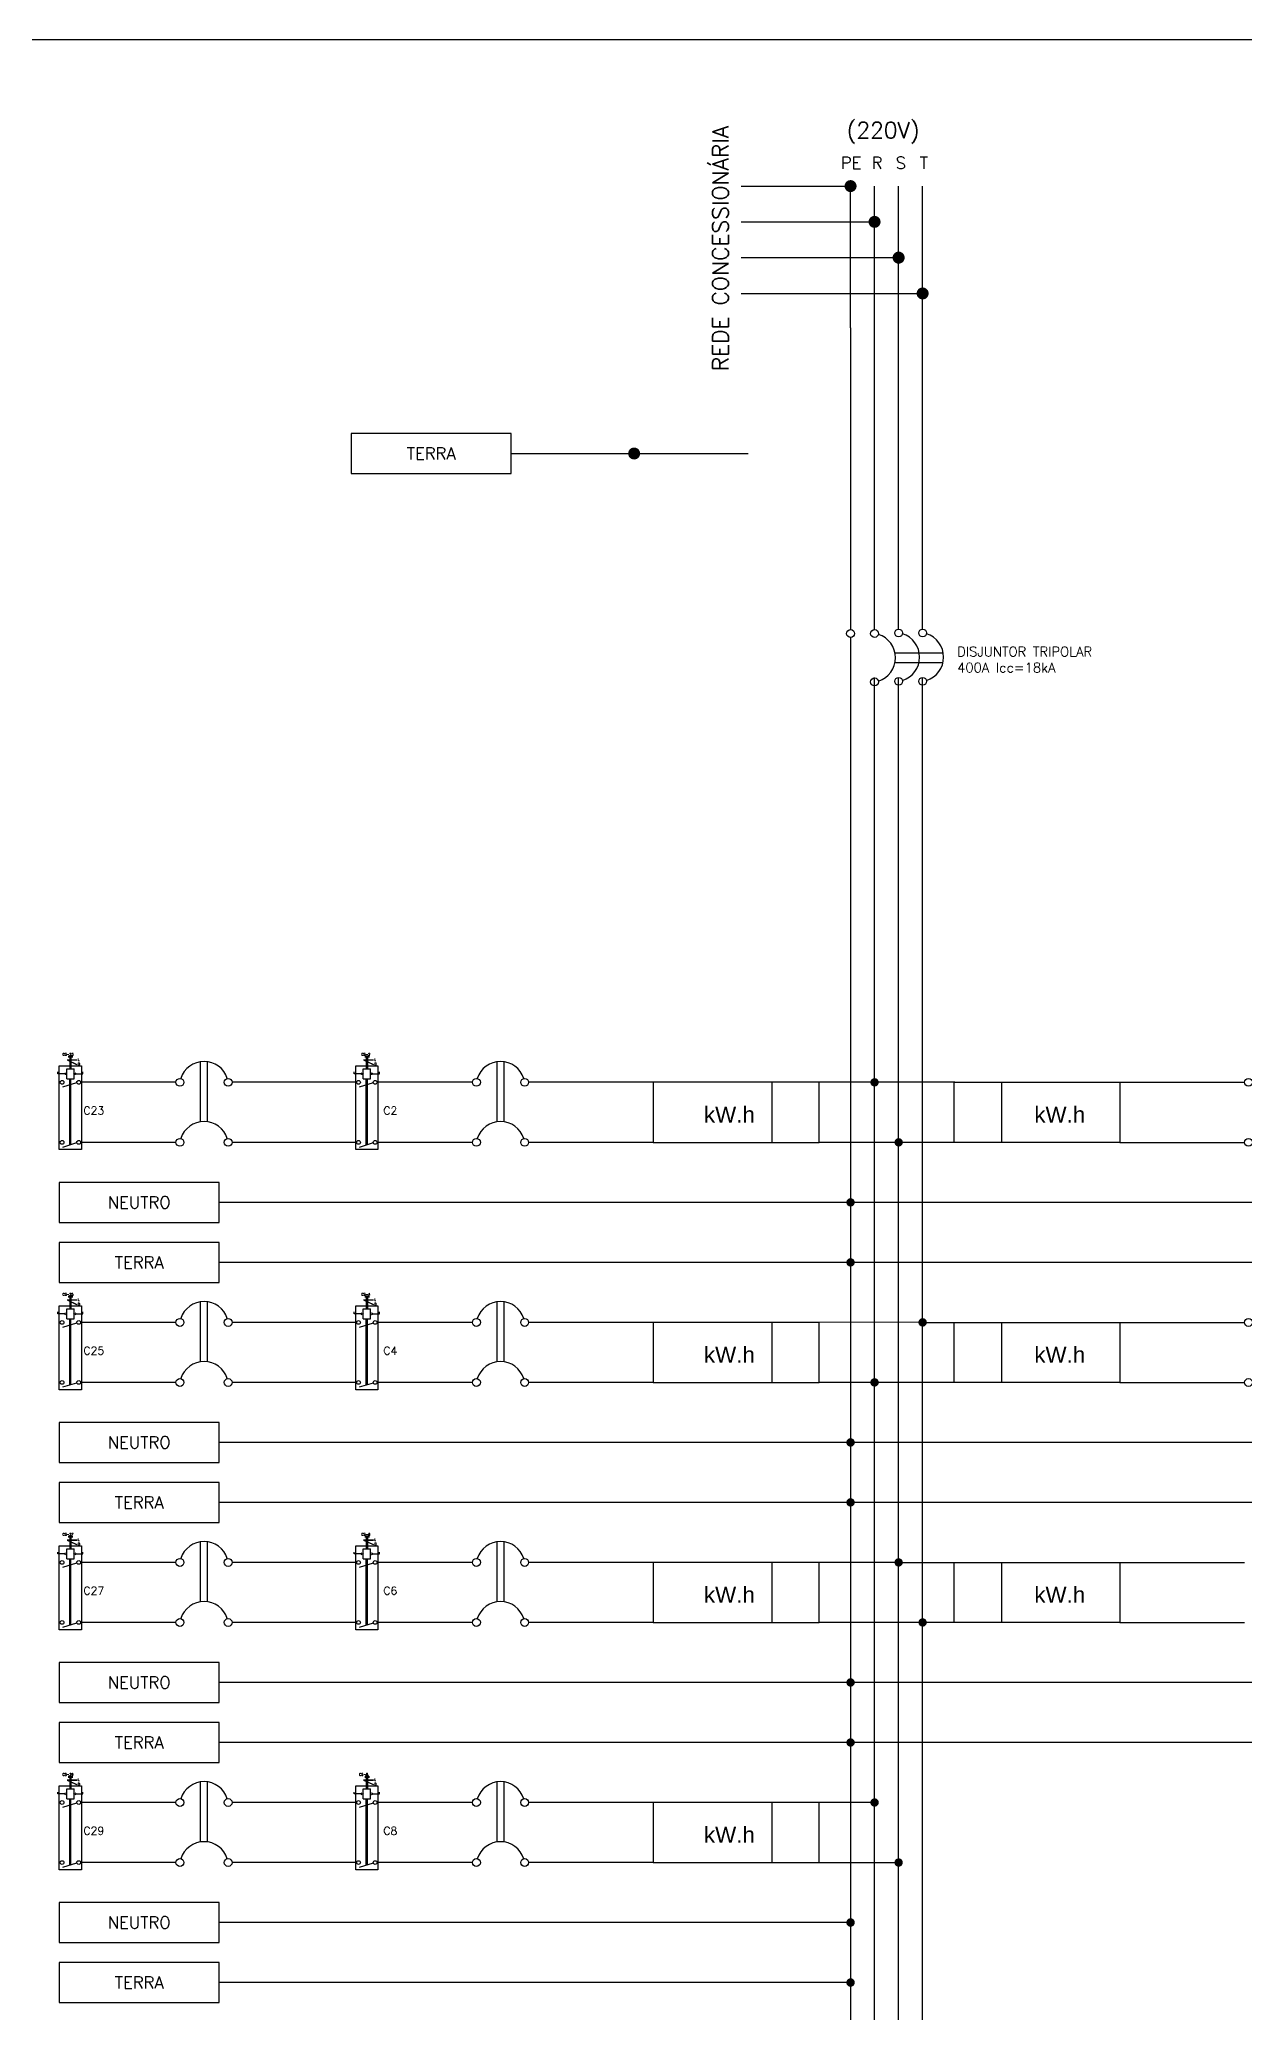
# Model space of a CAD drawing. Extents: x 0 to 11638, y -6007 to 0.
# Drawn here: x 11034.34 to 11047.04, y -5979.37 to -5958.56 of the extents above; entities that cross this region are included whole.
import ezdxf
from ezdxf.enums import TextEntityAlignment as Align

# ---------------------------------------------------------------- set-up
doc = ezdxf.new("R2010")
doc.units = 0
doc.linetypes.add('DASHDOT', pattern=[1, 0.5, -0.25, 0, -0.25])
doc.layers.get('0').update_dxf_attribs({"linetype": 'CONTINUOUS'})
doc.layers.add('ELE-CIRCUITO', color=7, linetype='CONTINUOUS')
doc.styles.add('ROMANS', font='romans.shx', dxfattribs={"height": 0.3})
doc.styles.get("Standard").update_dxf_attribs({"font": 'arial.ttf', "height": 0.15})

msp = doc.modelspace()

# ---------------------------------------------------------------- linework, layer by layer
at = {"lineweight": -2}
for p, q in [((11037.681, -5969.559), (11036.368, -5969.559)), ((11040.808, -5969.559), (11039.495, -5969.559)), ((11042.558, -5969.559), (11040.808, -5969.559)), ((11040.808, -5969.559), (11040.808, -5970.192)), ((11042.058, -5969.559), (11042.058, -5970.192)), ((11042.558, -5970.192), (11042.558, -5969.559)), ((11043.98, -5969.559), (11045.73, -5969.559)), ((11043.98, -5970.192), (11043.98, -5969.559)), ((11044.48, -5969.559), (11044.48, -5970.192)), ((11045.73, -5969.559), (11045.73, -5970.192)), ((11045.73, -5969.559), (11047.043, -5969.559)), ((11037.681, -5970.192), (11036.368, -5970.192)), ((11040.808, -5970.192), (11039.495, -5970.192)), ((11040.808, -5970.192), (11042.558, -5970.192)), ((11045.73, -5970.192), (11043.98, -5970.192)), ((11045.73, -5970.192), (11047.043, -5970.192)), ((11037.681, -5972.091), (11036.368, -5972.091)), ((11040.808, -5972.091), (11039.495, -5972.091)), ((11042.558, -5972.091), (11040.808, -5972.091)), ((11040.808, -5972.091), (11040.808, -5972.724)), ((11042.058, -5972.091), (11042.058, -5972.724)), ((11042.558, -5972.724), (11042.558, -5972.091)), ((11043.671, -5972.091), (11045.73, -5972.091)), ((11043.98, -5972.724), (11043.98, -5972.091)), ((11044.48, -5972.091), (11044.48, -5972.724)), ((11045.73, -5972.091), (11045.73, -5972.724)), ((11045.73, -5972.091), (11047.043, -5972.091)), ((11037.681, -5972.724), (11036.368, -5972.724)), ((11040.808, -5972.724), (11039.495, -5972.724)), ((11040.808, -5972.724), (11042.558, -5972.724)), ((11045.73, -5972.724), (11043.98, -5972.724)), ((11045.73, -5972.724), (11047.043, -5972.724)), ((11037.681, -5974.622), (11036.368, -5974.622)), ((11040.808, -5974.622), (11039.495, -5974.622)), ((11042.558, -5974.622), (11040.808, -5974.622)), ((11040.808, -5974.622), (11040.808, -5975.255)), ((11042.058, -5974.622), (11042.058, -5975.255)), ((11042.558, -5975.255), (11042.558, -5974.622)), ((11043.418, -5974.622), (11045.73, -5974.622)), ((11043.98, -5975.255), (11043.98, -5974.622)), ((11044.48, -5974.622), (11044.48, -5975.255)), ((11045.73, -5974.622), (11045.73, -5975.255)), ((11045.73, -5974.622), (11047.043, -5974.622)), ((11037.681, -5975.255), (11036.368, -5975.255)), ((11040.808, -5975.255), (11039.495, -5975.255)), ((11040.808, -5975.255), (11042.558, -5975.255)), ((11045.73, -5975.255), (11043.649, -5975.255)), ((11045.73, -5975.255), (11047.043, -5975.255)), ((11037.681, -5977.154), (11036.368, -5977.154)), ((11040.808, -5977.154), (11040.808, -5977.787)), ((11042.058, -5977.154), (11042.058, -5977.787)), ((11042.558, -5977.787), (11042.558, -5977.154)), ((11037.681, -5977.787), (11036.368, -5977.787)), ((11040.808, -5977.787), (11039.495, -5977.787)), ((11040.808, -5977.787), (11043.373, -5977.787))]:
    msp.add_line(p, q, dxfattribs=at)
at = {"layer": 'ELE-CIRCUITO'}
for p, q in [((11020.485, -5958.561), (11066.306, -5958.561)), ((11043.142, -5964.785), (11043.142, -5960.107)), ((11043.396, -5964.779), (11043.396, -5960.107)), ((11043.649, -5964.779), (11043.649, -5960.107)), ((11042.889, -5961.602), (11042.889, -5964.785)), ((11042.889, -5964.868), (11042.889, -6001.815)), ((11043.358, -5965.031), (11043.866, -5965.031)), ((11043.358, -5965.132), (11043.863, -5965.132)), ((11043.142, -6003.758), (11043.142, -5965.29)), ((11043.396, -6004.391), (11043.396, -5965.29)), ((11043.649, -6000.571), (11043.649, -5965.29)), ((11034.544, -5970.269), (11034.544, -5969.384)), ((11034.544, -5969.384), (11034.778, -5969.384)), ((11034.627, -5969.32), (11034.73, -5969.32)), ((11034.627, -5969.32), (11034.73, -5969.32)), ((11034.627, -5969.321), (11034.73, -5969.321)), ((11034.627, -5969.321), (11034.73, -5969.321)), ((11034.627, -5969.323), (11034.73, -5969.37)), ((11034.627, -5969.323), (11034.73, -5969.323)), ((11034.627, -5969.323), (11034.73, -5969.323)), ((11034.627, -5969.323), (11034.721, -5969.366)), ((11034.643, -5969.283), (11034.643, -5969.297)), ((11034.681, -5969.283), (11034.643, -5969.283)), ((11034.643, -5969.283), (11034.643, -5969.297)), ((11034.681, -5969.283), (11034.643, -5969.283)), ((11034.655, -5969.283), (11034.655, -5969.415)), ((11034.668, -5969.283), (11034.668, -5969.415)), ((11034.681, -5969.283), (11034.681, -5969.297)), ((11034.681, -5969.283), (11034.681, -5969.297)), ((11034.73, -5969.32), (11034.73, -5969.323)), ((11034.778, -5969.384), (11034.778, -5970.269)), ((11036.034, -5969.974), (11036.034, -5969.341)), ((11036.109, -5969.974), (11036.109, -5969.341)), ((11037.671, -5970.269), (11037.671, -5969.384)), ((11037.671, -5969.384), (11037.905, -5969.384)), ((11037.754, -5969.32), (11037.857, -5969.32)), ((11037.754, -5969.32), (11037.857, -5969.32)), ((11037.754, -5969.321), (11037.857, -5969.321)), ((11037.754, -5969.321), (11037.857, -5969.321)), ((11037.754, -5969.323), (11037.857, -5969.37)), ((11037.754, -5969.323), (11037.857, -5969.323)), ((11037.754, -5969.323), (11037.857, -5969.323)), ((11037.754, -5969.323), (11037.848, -5969.366)), ((11037.769, -5969.283), (11037.769, -5969.297)), ((11037.808, -5969.283), (11037.769, -5969.283)), ((11037.769, -5969.283), (11037.769, -5969.297)), ((11037.808, -5969.283), (11037.769, -5969.283)), ((11037.782, -5969.283), (11037.782, -5969.415)), ((11037.795, -5969.283), (11037.795, -5969.415)), ((11037.808, -5969.283), (11037.808, -5969.297)), ((11037.808, -5969.283), (11037.808, -5969.297)), ((11037.857, -5969.32), (11037.857, -5969.323)), ((11037.905, -5969.384), (11037.905, -5970.269)), ((11039.161, -5969.974), (11039.161, -5969.341)), ((11039.236, -5969.974), (11039.236, -5969.341)), ((11034.529, -5969.468), (11034.529, -5969.45)), ((11034.603, -5969.468), (11034.529, -5969.468)), ((11034.583, -5969.608), (11034.73, -5969.562)), ((11034.623, -5969.522), (11034.623, -5969.415)), ((11034.623, -5969.415), (11034.701, -5969.415)), ((11034.623, -5969.522), (11034.701, -5969.522)), ((11034.655, -5970.219), (11034.655, -5969.522)), ((11034.668, -5970.214), (11034.668, -5969.522)), ((11034.701, -5969.522), (11034.701, -5969.415)), ((11034.72, -5969.468), (11034.794, -5969.468)), ((11035.775, -5969.559), (11034.769, -5969.559)), ((11034.794, -5969.468), (11034.794, -5969.45)), ((11037.656, -5969.468), (11037.656, -5969.45)), ((11037.73, -5969.468), (11037.656, -5969.468)), ((11037.71, -5969.608), (11037.857, -5969.562)), ((11037.749, -5969.522), (11037.749, -5969.415)), ((11037.749, -5969.415), (11037.828, -5969.415)), ((11037.749, -5969.522), (11037.828, -5969.522)), ((11037.782, -5970.219), (11037.782, -5969.522)), ((11037.795, -5970.214), (11037.795, -5969.522)), ((11037.828, -5969.522), (11037.828, -5969.415)), ((11037.847, -5969.468), (11037.921, -5969.468)), ((11038.902, -5969.559), (11037.896, -5969.559)), ((11037.921, -5969.468), (11037.921, -5969.45)), ((11043.12, -5969.559), (11039.495, -5969.559)), ((11043.989, -5969.559), (11043.165, -5969.559)), ((11034.583, -5970.241), (11034.73, -5970.195)), ((11035.775, -5970.192), (11034.769, -5970.192)), ((11037.71, -5970.241), (11037.857, -5970.195)), ((11038.902, -5970.192), (11037.896, -5970.192)), ((11043.98, -5970.192), (11042.558, -5970.192)), ((11034.778, -5970.269), (11034.544, -5970.269)), ((11034.778, -5970.269), (11034.544, -5970.269)), ((11037.905, -5970.269), (11037.671, -5970.269)), ((11037.905, -5970.269), (11037.671, -5970.269)), ((11050.307, -5970.825), (11036.232, -5970.825)), ((11050.307, -5971.458), (11036.232, -5971.458)), ((11034.627, -5971.852), (11034.73, -5971.852)), ((11034.627, -5971.852), (11034.73, -5971.852)), ((11034.627, -5971.853), (11034.73, -5971.853)), ((11034.627, -5971.853), (11034.73, -5971.853)), ((11034.627, -5971.854), (11034.73, -5971.902)), ((11034.627, -5971.854), (11034.73, -5971.854)), ((11034.627, -5971.854), (11034.73, -5971.854)), ((11034.627, -5971.854), (11034.721, -5971.898)), ((11034.643, -5971.814), (11034.643, -5971.829)), ((11034.681, -5971.814), (11034.643, -5971.814)), ((11034.643, -5971.814), (11034.643, -5971.829)), ((11034.681, -5971.814), (11034.643, -5971.814)), ((11034.655, -5971.814), (11034.655, -5971.946)), ((11034.668, -5971.814), (11034.668, -5971.946)), ((11034.681, -5971.814), (11034.681, -5971.829)), ((11034.681, -5971.814), (11034.681, -5971.829)), ((11034.73, -5971.852), (11034.73, -5971.854)), ((11036.034, -5972.506), (11036.034, -5971.873)), ((11036.109, -5972.506), (11036.109, -5971.873)), ((11037.754, -5971.852), (11037.857, -5971.852)), ((11037.754, -5971.852), (11037.857, -5971.852)), ((11037.754, -5971.853), (11037.857, -5971.853)), ((11037.754, -5971.853), (11037.857, -5971.853)), ((11037.754, -5971.854), (11037.857, -5971.902)), ((11037.754, -5971.854), (11037.857, -5971.854)), ((11037.754, -5971.854), (11037.857, -5971.854)), ((11037.754, -5971.854), (11037.848, -5971.898)), ((11037.769, -5971.814), (11037.769, -5971.829)), ((11037.808, -5971.814), (11037.769, -5971.814)), ((11037.769, -5971.814), (11037.769, -5971.829)), ((11037.808, -5971.814), (11037.769, -5971.814)), ((11037.782, -5971.814), (11037.782, -5971.946)), ((11037.795, -5971.814), (11037.795, -5971.946)), ((11037.808, -5971.814), (11037.808, -5971.829)), ((11037.808, -5971.814), (11037.808, -5971.829)), ((11037.857, -5971.852), (11037.857, -5971.854)), ((11039.161, -5972.506), (11039.161, -5971.873)), ((11039.236, -5972.506), (11039.236, -5971.873)), ((11034.529, -5972), (11034.529, -5971.981)), ((11034.603, -5972), (11034.529, -5972)), ((11034.544, -5972.801), (11034.544, -5971.916)), ((11034.544, -5971.916), (11034.778, -5971.916)), ((11034.583, -5972.14), (11034.73, -5972.094)), ((11034.623, -5972.053), (11034.623, -5971.946)), ((11034.623, -5971.946), (11034.701, -5971.946)), ((11034.623, -5972.053), (11034.701, -5972.053)), ((11034.655, -5972.75), (11034.655, -5972.053)), ((11034.668, -5972.746), (11034.668, -5972.053)), ((11034.701, -5972.053), (11034.701, -5971.946)), ((11034.72, -5972), (11034.794, -5972)), ((11035.775, -5972.091), (11034.769, -5972.091)), ((11034.778, -5971.916), (11034.778, -5972.801)), ((11034.794, -5972), (11034.794, -5971.981)), ((11037.656, -5972), (11037.656, -5971.981)), ((11037.73, -5972), (11037.656, -5972)), ((11037.671, -5972.801), (11037.671, -5971.916)), ((11037.671, -5971.916), (11037.905, -5971.916)), ((11037.71, -5972.14), (11037.857, -5972.094)), ((11037.749, -5972.053), (11037.749, -5971.946)), ((11037.749, -5971.946), (11037.828, -5971.946)), ((11037.749, -5972.053), (11037.828, -5972.053)), ((11037.782, -5972.75), (11037.782, -5972.053)), ((11037.795, -5972.746), (11037.795, -5972.053)), ((11037.828, -5972.053), (11037.828, -5971.946)), ((11037.847, -5972), (11037.921, -5972)), ((11038.902, -5972.091), (11037.896, -5972.091)), ((11037.905, -5971.916), (11037.905, -5972.801)), ((11037.921, -5972), (11037.921, -5971.981)), ((11043.627, -5972.091), (11039.495, -5972.09)), ((11034.583, -5972.772), (11034.73, -5972.727)), ((11035.775, -5972.724), (11034.769, -5972.724)), ((11037.71, -5972.772), (11037.857, -5972.727)), ((11038.902, -5972.724), (11037.896, -5972.724)), ((11043.98, -5972.724), (11042.558, -5972.724)), ((11034.778, -5972.801), (11034.544, -5972.801)), ((11034.778, -5972.801), (11034.544, -5972.801)), ((11037.905, -5972.801), (11037.671, -5972.801)), ((11037.905, -5972.801), (11037.671, -5972.801)), ((11050.307, -5973.356), (11036.232, -5973.356)), ((11050.307, -5973.989), (11036.232, -5973.989)), ((11034.627, -5974.383), (11034.73, -5974.383)), ((11034.627, -5974.383), (11034.73, -5974.383)), ((11034.627, -5974.385), (11034.73, -5974.385)), ((11034.627, -5974.385), (11034.73, -5974.385)), ((11034.627, -5974.386), (11034.73, -5974.434)), ((11034.627, -5974.386), (11034.73, -5974.386)), ((11034.627, -5974.386), (11034.73, -5974.386)), ((11034.627, -5974.386), (11034.721, -5974.429)), ((11034.643, -5974.346), (11034.643, -5974.36)), ((11034.681, -5974.346), (11034.643, -5974.346)), ((11034.643, -5974.346), (11034.643, -5974.36)), ((11034.681, -5974.346), (11034.643, -5974.346)), ((11034.655, -5974.346), (11034.655, -5974.478)), ((11034.668, -5974.346), (11034.668, -5974.478)), ((11034.681, -5974.346), (11034.681, -5974.36)), ((11034.681, -5974.346), (11034.681, -5974.36)), ((11034.73, -5974.383), (11034.73, -5974.386)), ((11036.034, -5975.037), (11036.034, -5974.405)), ((11036.109, -5975.037), (11036.109, -5974.405)), ((11037.754, -5974.383), (11037.857, -5974.383)), ((11037.754, -5974.383), (11037.857, -5974.383)), ((11037.754, -5974.385), (11037.857, -5974.385)), ((11037.754, -5974.385), (11037.857, -5974.385)), ((11037.754, -5974.386), (11037.857, -5974.434)), ((11037.754, -5974.386), (11037.857, -5974.386)), ((11037.754, -5974.386), (11037.857, -5974.386)), ((11037.754, -5974.386), (11037.848, -5974.429)), ((11037.769, -5974.346), (11037.769, -5974.36)), ((11037.808, -5974.346), (11037.769, -5974.346)), ((11037.769, -5974.346), (11037.769, -5974.36)), ((11037.808, -5974.346), (11037.769, -5974.346)), ((11037.782, -5974.346), (11037.782, -5974.478)), ((11037.795, -5974.346), (11037.795, -5974.478)), ((11037.808, -5974.346), (11037.808, -5974.36)), ((11037.808, -5974.346), (11037.808, -5974.36)), ((11037.857, -5974.383), (11037.857, -5974.386)), ((11039.161, -5975.037), (11039.161, -5974.405)), ((11039.236, -5975.037), (11039.236, -5974.405)), ((11034.529, -5974.531), (11034.529, -5974.513)), ((11034.603, -5974.531), (11034.529, -5974.531)), ((11034.544, -5975.332), (11034.544, -5974.447)), ((11034.544, -5974.447), (11034.778, -5974.447)), ((11034.623, -5974.585), (11034.623, -5974.478)), ((11034.623, -5974.478), (11034.701, -5974.478)), ((11034.623, -5974.585), (11034.701, -5974.585)), ((11034.655, -5975.282), (11034.655, -5974.585)), ((11034.668, -5975.277), (11034.668, -5974.585)), ((11034.701, -5974.585), (11034.701, -5974.478)), ((11034.72, -5974.531), (11034.794, -5974.531)), ((11034.778, -5974.447), (11034.778, -5975.332)), ((11034.794, -5974.531), (11034.794, -5974.513)), ((11037.656, -5974.531), (11037.656, -5974.513)), ((11037.73, -5974.531), (11037.656, -5974.531)), ((11037.671, -5975.332), (11037.671, -5974.447)), ((11037.671, -5974.447), (11037.905, -5974.447)), ((11037.749, -5974.585), (11037.749, -5974.478)), ((11037.749, -5974.478), (11037.828, -5974.478)), ((11037.749, -5974.585), (11037.828, -5974.585)), ((11037.782, -5975.282), (11037.782, -5974.585)), ((11037.795, -5975.277), (11037.795, -5974.585)), ((11037.828, -5974.585), (11037.828, -5974.478)), ((11037.847, -5974.531), (11037.921, -5974.531)), ((11037.905, -5974.447), (11037.905, -5975.332)), ((11037.921, -5974.531), (11037.921, -5974.513)), ((11034.583, -5974.671), (11034.73, -5974.625)), ((11035.775, -5974.622), (11034.769, -5974.622)), ((11037.71, -5974.671), (11037.857, -5974.625)), ((11038.902, -5974.622), (11037.896, -5974.622)), ((11043.373, -5974.622), (11039.495, -5974.622)), ((11034.778, -5975.332), (11034.544, -5975.332)), ((11034.778, -5975.332), (11034.544, -5975.332)), ((11034.583, -5975.304), (11034.73, -5975.258)), ((11035.775, -5975.255), (11034.769, -5975.255)), ((11037.905, -5975.332), (11037.671, -5975.332)), ((11037.905, -5975.332), (11037.671, -5975.332)), ((11037.71, -5975.304), (11037.857, -5975.258)), ((11038.902, -5975.255), (11037.896, -5975.255)), ((11043.649, -5975.255), (11042.558, -5975.255)), ((11050.307, -5975.888), (11036.232, -5975.888)), ((11050.307, -5976.521), (11036.232, -5976.521)), ((11034.643, -5976.877), (11034.643, -5976.892)), ((11034.681, -5976.877), (11034.643, -5976.877)), ((11034.643, -5976.877), (11034.643, -5976.892)), ((11034.681, -5976.877), (11034.643, -5976.877)), ((11034.655, -5976.877), (11034.655, -5977.009)), ((11034.668, -5976.877), (11034.668, -5977.009)), ((11034.681, -5976.877), (11034.681, -5976.892)), ((11034.681, -5976.877), (11034.681, -5976.892)), ((11037.769, -5976.877), (11037.769, -5976.892)), ((11037.769, -5976.877), (11037.769, -5976.892)), ((11037.808, -5976.877), (11037.769, -5976.877)), ((11037.782, -5976.877), (11037.782, -5977.009)), ((11037.795, -5976.877), (11037.795, -5977.009)), ((11037.808, -5976.877), (11037.808, -5976.892)), ((11037.808, -5976.877), (11037.808, -5976.892)), ((11034.529, -5977.063), (11034.529, -5977.044)), ((11034.603, -5977.063), (11034.529, -5977.063)), ((11034.544, -5977.864), (11034.544, -5976.979)), ((11034.544, -5976.979), (11034.778, -5976.979)), ((11034.623, -5977.116), (11034.623, -5977.009)), ((11034.623, -5977.009), (11034.701, -5977.009)), ((11034.627, -5976.915), (11034.73, -5976.915)), ((11034.627, -5976.915), (11034.73, -5976.915)), ((11034.627, -5976.916), (11034.73, -5976.916)), ((11034.627, -5976.916), (11034.73, -5976.916)), ((11034.627, -5976.918), (11034.73, -5976.965)), ((11034.627, -5976.918), (11034.73, -5976.918)), ((11034.627, -5976.918), (11034.73, -5976.918)), ((11034.627, -5976.918), (11034.721, -5976.961)), ((11034.701, -5977.116), (11034.701, -5977.009)), ((11034.72, -5977.063), (11034.794, -5977.063)), ((11034.73, -5976.915), (11034.73, -5976.918)), ((11034.778, -5976.979), (11034.778, -5977.864)), ((11034.794, -5977.063), (11034.794, -5977.044)), ((11036.034, -5977.569), (11036.034, -5976.936)), ((11036.109, -5977.569), (11036.109, -5976.936)), ((11037.656, -5977.063), (11037.656, -5977.044)), ((11037.73, -5977.063), (11037.656, -5977.063)), ((11037.671, -5977.864), (11037.671, -5976.979)), ((11037.671, -5976.979), (11037.905, -5976.979)), ((11037.749, -5977.116), (11037.749, -5977.009)), ((11037.749, -5977.009), (11037.828, -5977.009)), ((11037.754, -5976.915), (11037.857, -5976.915)), ((11037.754, -5976.915), (11037.857, -5976.915)), ((11037.754, -5976.916), (11037.857, -5976.916)), ((11037.754, -5976.916), (11037.857, -5976.916)), ((11037.754, -5976.918), (11037.857, -5976.965)), ((11037.754, -5976.918), (11037.857, -5976.918)), ((11037.754, -5976.918), (11037.857, -5976.918)), ((11037.754, -5976.918), (11037.848, -5976.961)), ((11037.828, -5977.116), (11037.828, -5977.009)), ((11037.847, -5977.063), (11037.921, -5977.063)), ((11037.857, -5976.915), (11037.857, -5976.918)), ((11037.905, -5976.979), (11037.905, -5977.864)), ((11037.921, -5977.063), (11037.921, -5977.044)), ((11039.161, -5977.569), (11039.161, -5976.936)), ((11039.236, -5977.569), (11039.236, -5976.936)), ((11034.583, -5977.203), (11034.73, -5977.157)), ((11034.623, -5977.116), (11034.701, -5977.116)), ((11034.655, -5977.813), (11034.655, -5977.116)), ((11034.668, -5977.809), (11034.668, -5977.116)), ((11035.775, -5977.154), (11034.769, -5977.154)), ((11037.71, -5977.203), (11037.857, -5977.157)), ((11037.749, -5977.116), (11037.828, -5977.116)), ((11037.782, -5977.813), (11037.782, -5977.116)), ((11037.795, -5977.809), (11037.795, -5977.116)), ((11038.902, -5977.154), (11037.896, -5977.154)), ((11043.142, -5977.154), (11039.495, -5977.154)), ((11034.778, -5977.864), (11034.544, -5977.864)), ((11034.778, -5977.864), (11034.544, -5977.864)), ((11034.583, -5977.836), (11034.73, -5977.79)), ((11035.775, -5977.787), (11034.769, -5977.787)), ((11037.905, -5977.864), (11037.671, -5977.864)), ((11037.905, -5977.864), (11037.671, -5977.864)), ((11037.71, -5977.836), (11037.857, -5977.79)), ((11038.902, -5977.787), (11037.896, -5977.787)), ((11042.889, -5978.42), (11036.232, -5978.42)), ((11042.889, -5979.053), (11036.232, -5979.053))]:
    msp.add_line(p, q, dxfattribs=at)
at = {"layer": 'ELE-CIRCUITO', "linetype": 'DASHDOT', "ltscale": 5}
for p, q in [((11041.734, -5960.107), (11042.889, -5960.107)), ((11042.889, -5961.602), (11042.889, -5960.107)), ((11041.734, -5960.485), (11043.142, -5960.485)), ((11041.734, -5960.862), (11043.396, -5960.862)), ((11041.734, -5961.239), (11043.649, -5961.239)), ((11039.311, -5962.928), (11042.889, -5962.928))]:
    msp.add_line(p, q, dxfattribs=at)
at = {"layer": 'ELE-CIRCUITO'}
for points, const_width in [([(11042.889, -5960.076, -1), (11042.889, -5960.139, -1)], 0.0633), ([(11043.142, -5960.453, -1), (11043.142, -5960.516, -1)], 0.0633), ([(11043.396, -5960.83, -1), (11043.396, -5960.894, -1)], 0.0633), ([(11043.649, -5961.208, -1), (11043.649, -5961.271, -1)], 0.0633), ([(11040.607, -5962.896, -1), (11040.607, -5962.959, -1)], 0.0633), ([(11043.142, -5969.537, 1), (11043.142, -5969.581, 1)], 0.0443), ([(11043.396, -5970.17, 1), (11043.396, -5970.214, 1)], 0.0443), ([(11042.889, -5970.803, 1), (11042.889, -5970.847, 1)], 0.0443), ([(11042.889, -5971.436, 1), (11042.889, -5971.48, 1)], 0.0443), ([(11043.649, -5972.068, 1), (11043.649, -5972.113, 1)], 0.0443), ([(11043.142, -5972.701, 1), (11043.142, -5972.746, 1)], 0.0443), ([(11042.889, -5973.334, 1), (11042.889, -5973.379, 1)], 0.0443), ([(11042.889, -5973.967, 1), (11042.889, -5974.011, 1)], 0.0443), ([(11043.396, -5974.6, 1), (11043.396, -5974.644, 1)], 0.0443), ([(11043.649, -5975.233, 1), (11043.649, -5975.277, 1)], 0.0443), ([(11042.889, -5975.866, 1), (11042.889, -5975.91, 1)], 0.0443), ([(11042.889, -5976.499, 1), (11042.889, -5976.543, 1)], 0.0443), ([(11043.142, -5977.132, 1), (11043.142, -5977.176, 1)], 0.0443), ([(11043.396, -5977.765, 1), (11043.396, -5977.809, 1)], 0.0443), ([(11043.396, -5977.765, 1), (11043.396, -5977.809, 1)], 0.0443), ([(11042.889, -5978.397, 1), (11042.889, -5978.442, 1)], 0.0443), ([(11042.889, -5978.397, 1), (11042.889, -5978.442, 1)], 0.0443), ([(11042.889, -5979.03, 1), (11042.889, -5979.075, 1)], 0.0443), ([(11042.889, -5979.03, 1), (11042.889, -5979.075, 1)], 0.0443)]:
    msp.add_lwpolyline(points, format="xyb", close=True, dxfattribs=dict(at, const_width=const_width))
for points in [[(11037.623, -5962.717), (11037.623, -5963.139), (11039.311, -5963.139), (11039.311, -5962.717)], [(11034.544, -5970.614), (11034.544, -5971.036), (11036.232, -5971.036), (11036.232, -5970.614)], [(11034.544, -5971.247), (11034.544, -5971.669), (11036.232, -5971.669), (11036.232, -5971.247)], [(11034.544, -5973.145), (11034.544, -5973.567), (11036.232, -5973.567), (11036.232, -5973.145)], [(11034.544, -5973.778), (11034.544, -5974.2), (11036.232, -5974.2), (11036.232, -5973.778)], [(11034.544, -5975.677), (11034.544, -5976.099), (11036.232, -5976.099), (11036.232, -5975.677)], [(11034.544, -5976.31), (11034.544, -5976.732), (11036.232, -5976.732), (11036.232, -5976.31)], [(11034.544, -5978.209), (11034.544, -5978.631), (11036.232, -5978.631), (11036.232, -5978.209)], [(11034.544, -5978.842), (11034.544, -5979.263), (11036.232, -5979.263), (11036.232, -5978.842)]]:
    msp.add_lwpolyline(points, close=True, dxfattribs=at)
for centre, radius in [((11042.889, -5964.826), 0.0414), ((11043.142, -5964.826), 0.0414), ((11043.396, -5964.82), 0.0414), ((11043.649, -5964.82), 0.0414), ((11043.142, -5965.336), 0.0414), ((11043.396, -5965.33), 0.0414), ((11043.649, -5965.33), 0.0414), ((11034.574, -5969.559), 0.0196), ((11034.613, -5969.468), 0.00977), ((11034.71, -5969.468), 0.00977), ((11034.75, -5969.559), 0.0196), ((11035.817, -5969.559), 0.0414), ((11036.326, -5969.559), 0.0414), ((11037.701, -5969.559), 0.0196), ((11037.74, -5969.468), 0.00977), ((11037.837, -5969.468), 0.00977), ((11037.876, -5969.559), 0.0196), ((11038.944, -5969.559), 0.0414), ((11039.453, -5969.559), 0.0414), ((11047.085, -5969.559), 0.0414), ((11034.574, -5970.192), 0.0196), ((11034.75, -5970.192), 0.0196), ((11035.817, -5970.192), 0.0414), ((11036.326, -5970.192), 0.0414), ((11037.701, -5970.192), 0.0196), ((11037.876, -5970.192), 0.0196), ((11038.944, -5970.192), 0.0414), ((11039.453, -5970.192), 0.0414), ((11047.085, -5970.192), 0.0414), ((11034.574, -5972.091), 0.0196), ((11034.613, -5972), 0.00977), ((11034.71, -5972), 0.00977), ((11034.75, -5972.091), 0.0196), ((11035.817, -5972.091), 0.0414), ((11036.326, -5972.091), 0.0414), ((11037.701, -5972.091), 0.0196), ((11037.74, -5972), 0.00977), ((11037.837, -5972), 0.00977), ((11037.876, -5972.091), 0.0196), ((11038.944, -5972.091), 0.0414), ((11039.453, -5972.091), 0.0414), ((11047.085, -5972.091), 0.0414), ((11034.574, -5972.724), 0.0196), ((11034.75, -5972.724), 0.0196), ((11035.817, -5972.724), 0.0414), ((11036.326, -5972.724), 0.0414), ((11037.701, -5972.724), 0.0196), ((11037.876, -5972.724), 0.0196), ((11038.944, -5972.724), 0.0414), ((11039.453, -5972.724), 0.0414), ((11047.085, -5972.724), 0.0414), ((11034.574, -5974.622), 0.0196), ((11034.613, -5974.531), 0.00977), ((11034.71, -5974.531), 0.00977), ((11034.75, -5974.622), 0.0196), ((11035.817, -5974.622), 0.0414), ((11036.326, -5974.622), 0.0414), ((11037.701, -5974.622), 0.0196), ((11037.74, -5974.531), 0.00977), ((11037.837, -5974.531), 0.00977), ((11037.876, -5974.622), 0.0196), ((11038.944, -5974.622), 0.0414), ((11039.453, -5974.622), 0.0414), ((11034.574, -5975.255), 0.0196), ((11034.75, -5975.255), 0.0196), ((11035.817, -5975.255), 0.0414), ((11036.326, -5975.255), 0.0414), ((11037.701, -5975.255), 0.0196), ((11037.876, -5975.255), 0.0196), ((11038.944, -5975.255), 0.0414), ((11039.453, -5975.255), 0.0414), ((11034.613, -5977.063), 0.00977), ((11034.71, -5977.063), 0.00977), ((11037.74, -5977.063), 0.00977), ((11037.837, -5977.063), 0.00977), ((11034.574, -5977.154), 0.0196), ((11034.75, -5977.154), 0.0196), ((11035.817, -5977.154), 0.0414), ((11036.326, -5977.154), 0.0414), ((11037.701, -5977.154), 0.0196), ((11037.876, -5977.154), 0.0196), ((11038.944, -5977.154), 0.0414), ((11039.453, -5977.154), 0.0414), ((11034.574, -5977.787), 0.0196), ((11034.75, -5977.787), 0.0196), ((11035.817, -5977.787), 0.0414), ((11036.326, -5977.787), 0.0414), ((11037.701, -5977.787), 0.0196), ((11037.876, -5977.787), 0.0196), ((11038.944, -5977.787), 0.0414), ((11039.453, -5977.787), 0.0414)]:
    msp.add_circle(centre, radius, dxfattribs=at)
for centre, radius, start, end in [((11043.359, -5965.075), 0.258, 287.4925, 72.5075), ((11043.612, -5965.075), 0.258, 287.4925, 72.5075), ((11043.105, -5965.081), 0.258, 287.4925, 72.5075), ((11036.072, -5969.596), 0.257, 17.4925, 162.5075), ((11039.198, -5969.596), 0.257, 17.4925, 162.5075), ((11036.072, -5970.229), 0.257, 17.4925, 162.5075), ((11039.198, -5970.229), 0.257, 17.4925, 162.5075), ((11036.072, -5972.128), 0.257, 17.4925, 162.5075), ((11039.198, -5972.128), 0.257, 17.4925, 162.5075), ((11036.072, -5972.761), 0.257, 17.4925, 162.5075), ((11039.198, -5972.761), 0.257, 17.4925, 162.5075), ((11036.072, -5974.659), 0.257, 17.4925, 162.5075), ((11039.198, -5974.659), 0.257, 17.4925, 162.5075), ((11036.072, -5975.292), 0.257, 17.4925, 162.5075), ((11039.198, -5975.292), 0.257, 17.4925, 162.5075), ((11036.072, -5977.191), 0.257, 17.4925, 162.5075), ((11039.198, -5977.191), 0.257, 17.4925, 162.5075), ((11036.072, -5977.824), 0.257, 17.4925, 162.5075), ((11039.198, -5977.824), 0.257, 17.4925, 162.5075)]:
    msp.add_arc(centre, radius, start, end, dxfattribs=at)

# ---------------------------------------------------------------- texts
at = {"lineweight": -2, "char_height": 0.16875}
for insert, attachment_point in [((11043.697, -5969.815), 3), ((11042.841, -5969.815), 1), ((11043.697, -5972.347), 3), ((11042.841, -5972.347), 1), ((11043.697, -5974.878), 3), ((11042.841, -5974.878), 1), ((11043.697, -5977.41), 3)]:
    msp.add_mtext_dynamic_manual_height_columns('\\pxi-3,l4,qc,t4;kW.h', width=4.33987, gutter_width=0.844, heights=[0], dxfattribs=dict(at, insert=insert, attachment_point=attachment_point))
at = {"layer": 'ELE-CIRCUITO', "style": 'ROMANS'}
for s, height, p in [('TERRA', 0.1266, (11038.467, -5962.928)), ('C23', 0.0844, (11034.909, -5969.857)), ('C2', 0.0844, (11038.036, -5969.857)), ('NEUTRO', 0.1266, (11035.388, -5970.825)), ('TERRA', 0.1266, (11035.388, -5971.458)), ('C25', 0.0844, (11034.909, -5972.389)), ('C4', 0.0844, (11038.036, -5972.389)), ('NEUTRO', 0.1266, (11035.388, -5973.356)), ('TERRA', 0.1266, (11035.388, -5973.989)), ('C27', 0.0844, (11034.909, -5974.92)), ('C6', 0.0844, (11038.036, -5974.92)), ('NEUTRO', 0.1266, (11035.388, -5975.888)), ('TERRA', 0.1266, (11035.388, -5976.521)), ('C29', 0.0844, (11034.909, -5977.452)), ('C8', 0.0844, (11038.036, -5977.452)), ('NEUTRO', 0.1266, (11035.388, -5978.42)), ('TERRA', 0.1266, (11035.388, -5979.053))]:
    msp.add_text(s, height=height, dxfattribs=at).set_placement(p, align=Align.MIDDLE_CENTER)
for s, p in [('CS-23', (11034.58, -5969.276)), ('L', (11034.74, -5969.332)), ('D', (11034.741, -5969.378)), ('CS-2', (11037.731, -5969.276)), ('L', (11037.867, -5969.332)), ('D', (11037.868, -5969.378)), ('CS-25', (11034.58, -5971.808)), ('L', (11034.74, -5971.864)), ('D', (11034.741, -5971.91)), ('CS-4', (11037.731, -5971.808)), ('L', (11037.867, -5971.864)), ('D', (11037.868, -5971.91)), ('CS-27', (11034.58, -5974.339)), ('L', (11034.74, -5974.395)), ('CS-6', (11037.731, -5974.339)), ('L', (11037.867, -5974.395)), ('D', (11034.741, -5974.441)), ('D', (11037.868, -5974.441)), ('CS-29', (11034.58, -5976.871)), ('L', (11034.74, -5976.927)), ('CS-8', (11037.707, -5976.871)), ('L', (11037.867, -5976.927)), ('D', (11034.741, -5976.973)), ('D', (11037.868, -5976.973))]:
    msp.add_text(s, height=0.025, dxfattribs=at).set_placement(p)
for s, insert, char_height, width, attachment_point in [('(220V)', (11043.233, -5959.546), 0.1688, 3.50586, 5), ('PE', (11042.786, -5959.799), 0.1266, 3.50594, 1), ('R', (11043.111, -5959.799), 0.127, 3.50594, 1), ('S', (11043.364, -5959.799), 0.127, 3.50594, 1), ('T', (11043.617, -5959.799), 0.127, 3.50594, 1), ('DISJUNTOR TRIPOLAR\\P400A Icc=18kA', (11044.013, -5964.966), 0.10125, 4.7854, 1)]:
    msp.add_mtext(s, dxfattribs=dict(at, insert=insert, char_height=char_height, width=width, attachment_point=attachment_point))
at = {"layer": 'ELE-CIRCUITO', "insert": (11041.516, -5960.766), "char_height": 0.16877, "width": 3.50586, "attachment_point": 5, "rotation": 90, "style": 'ROMANS'}
msp.add_mtext('REDE CONCESSIONÁRIA ', dxfattribs=at)

doc.saveas('drawing.dxf')
